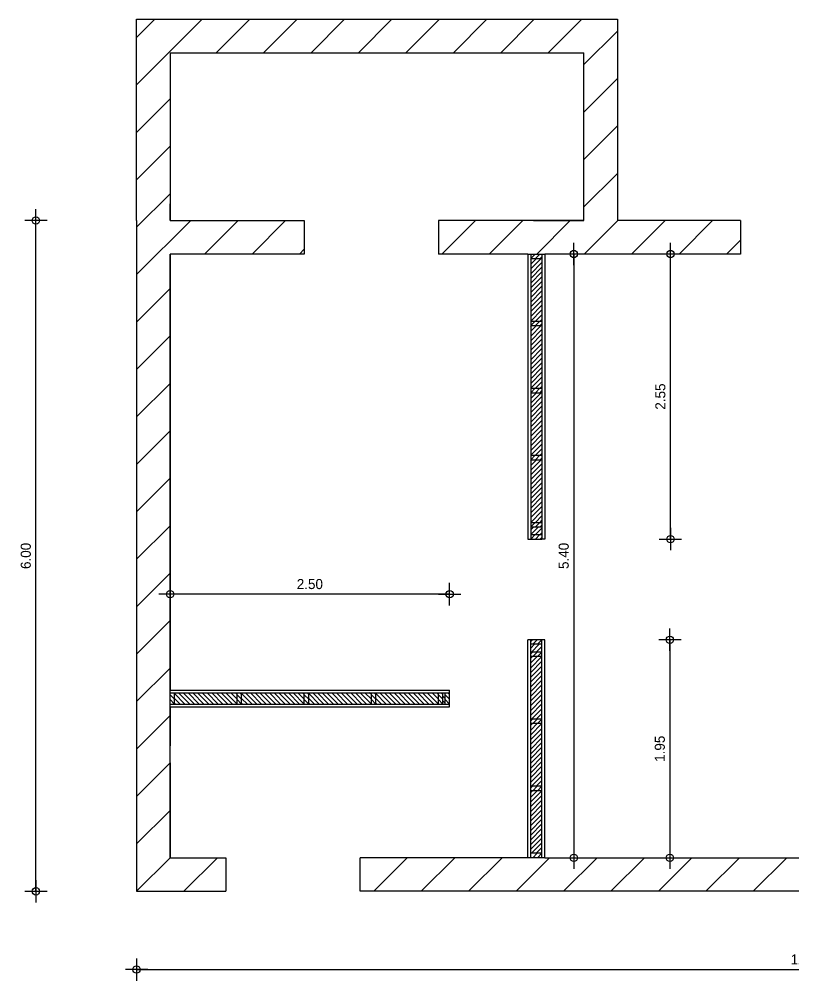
# Model space of a CAD drawing. Header units: metres. Extents: x -12 to 153, y -1 to 62.
# Drawn here: x 92.98 to 99.9, y 33.55 to 42.15 of the extents above; entities that cross this region are included whole.
import ezdxf

# ---------------------------------------------------------------- set-up
doc = ezdxf.new("R2010")
doc.units = ezdxf.units.M
doc.header["$LTSCALE"] = 0.018
doc.layers.add('DIMBLK', color=3, linetype='Continuous')
doc.styles.get("Standard").update_dxf_attribs({"font": 'ugtxt.shx'})
doc.dimstyles.new('CADWDOT', dxfattribs={"dimscale": 0.05, "dimtxt": 1.8, "dimasz": 0.08, "dimexe": 2, "dimexo": 0, "dimgap": 0.09, "dimtad": 0, "dimrnd": 0.001, "dimzin": 0, "dimdsep": 46, "dimtxsty": 'Standard', "dimblk": 'ARTDIM', "dimblk1": 'ARTDIM', "dimblk2": 'ARTDIM', "dimsah": 1, "dimcen": 0.09, "dimdle": 0.05, "dimse1": 1, "dimse2": 1, "dimadec": 0, "dimazin": 0, "dimtfac": 1, "dimtdec": 4, "dimtmove": 0, "dimatfit": 3, "dimldrblk": 'ARTDIM', "dimfxl": 0, "dimtvp": 0.9999, "dimtolj": 1, "dimtzin": 0, "dimarcsym": 0})

# ---------------------------------------------------------------- blocks, each defined once
blk = doc.blocks.new('ARTDIM')
at = {"layer": 'DIMBLK'}
for p, q in [((0, -24.9975), (0, 24.9975)), ((-24.9975, 0), (24.9975, 0))]:
    blk.add_line(p, q, dxfattribs=at)
blk.add_circle((0, 0), 8.25, dxfattribs=at)
blk = doc.blocks.new('*D60')
at = {"color": 0, "lineweight": -2, "transparency": 16777216}
blk.add_line((93.1241, 34.3566), (93.1241, 40.3486), dxfattribs=at)
at = {"layer": 'Defpoints', "color": 0, "transparency": 16777216}
for p in [(93.1241, 40.3526), (94.0241, 40.3526), (94.0241, 34.3526)]:
    blk.add_point(p, dxfattribs=at)
at = {"color": 0, "lineweight": -2, "transparency": 16777216, "xscale": 0.004, "yscale": 0.004, "zscale": 0.004}
for p, rotation in [((93.1241, 40.3526), 90), ((93.1241, 34.3526), 270)]:
    blk.add_blockref('ARTDIM', p, dxfattribs=dict(at, rotation=rotation))
at = {"color": 0, "transparency": 16777216, "insert": (93.0341, 37.3526), "char_height": 0.09, "attachment_point": 5, "rotation": 90}
blk.add_mtext('\\A1;6.00', dxfattribs=at)
blk = doc.blocks.new('*D61')
at = {"color": 0, "lineweight": -2, "transparency": 16777216}
blk.add_line((94.0281, 33.6526), (106.0201, 33.6526), dxfattribs=at)
at = {"layer": 'Defpoints', "color": 0, "transparency": 16777216}
for p in [(94.0241, 34.3526), (106.0241, 34.3526), (106.0241, 33.6526)]:
    blk.add_point(p, dxfattribs=at)
at = {"color": 0, "lineweight": -2, "transparency": 16777216, "xscale": 0.004, "yscale": 0.004, "zscale": 0.004, "rotation": 180}
blk.add_blockref('ARTDIM', (94.0241, 33.6526), dxfattribs=at)
at = {"color": 0, "lineweight": -2, "transparency": 16777216, "xscale": 0.004, "yscale": 0.004, "zscale": 0.004}
blk.add_blockref('ARTDIM', (106.0241, 33.6526), dxfattribs=at)
at = {"color": 0, "transparency": 16777216, "insert": (100.0241, 33.7426), "char_height": 0.09, "attachment_point": 5}
blk.add_mtext('\\A1;12.00', dxfattribs=at)
blk = doc.blocks.new('*D62')
at = {"color": 0, "lineweight": -2, "transparency": 16777216}
blk.add_line((98.7991, 37.5066), (98.7991, 40.0486), dxfattribs=at)
at = {"layer": 'Defpoints', "color": 0, "transparency": 16777216}
for p in [(97.6791, 40.0526), (98.7991, 40.0526), (97.6741, 37.5026)]:
    blk.add_point(p, dxfattribs=at)
at = {"color": 0, "lineweight": -2, "transparency": 16777216, "xscale": 0.004, "yscale": 0.004, "zscale": 0.004}
for p, rotation in [((98.7991, 40.0526), 90), ((98.7991, 37.5026), 270)]:
    blk.add_blockref('ARTDIM', p, dxfattribs=dict(at, rotation=rotation))
at = {"color": 0, "transparency": 16777216, "insert": (98.7091, 38.7776), "char_height": 0.09, "attachment_point": 5, "rotation": 90}
blk.add_mtext('\\A1;2.55', dxfattribs=at)
blk = doc.blocks.new('*D63')
at = {"color": 0, "lineweight": -2, "transparency": 16777216}
blk.add_line((98.7941, 36.5986), (98.7941, 34.6566), dxfattribs=at)
at = {"layer": 'Defpoints', "color": 0, "transparency": 16777216}
for p in [(97.6741, 36.6026), (97.6741, 34.6526), (98.7941, 34.6526)]:
    blk.add_point(p, dxfattribs=at)
at = {"color": 0, "lineweight": -2, "transparency": 16777216, "xscale": 0.004, "yscale": 0.004, "zscale": 0.004}
for p, rotation in [((98.7941, 36.6026), 90), ((98.7941, 34.6526), 270)]:
    blk.add_blockref('ARTDIM', p, dxfattribs=dict(at, rotation=rotation))
at = {"color": 0, "transparency": 16777216, "insert": (98.7041, 35.6276), "char_height": 0.09, "attachment_point": 5, "rotation": 90}
blk.add_mtext('\\A1;1.95', dxfattribs=at)
blk = doc.blocks.new('*D64')
at = {"color": 0, "lineweight": -2, "transparency": 16777216}
blk.add_line((96.8201, 37.0104), (94.3281, 37.0104), dxfattribs=at)
at = {"layer": 'Defpoints', "color": 0, "transparency": 16777216}
for p in [(94.3241, 37.0104), (94.3241, 36.1526), (96.8241, 36.1526)]:
    blk.add_point(p, dxfattribs=at)
at = {"color": 0, "lineweight": -2, "transparency": 16777216, "xscale": 0.004, "yscale": 0.004, "zscale": 0.004, "rotation": 180}
blk.add_blockref('ARTDIM', (94.3241, 37.0104), dxfattribs=at)
at = {"color": 0, "lineweight": -2, "transparency": 16777216, "xscale": 0.004, "yscale": 0.004, "zscale": 0.004}
blk.add_blockref('ARTDIM', (96.8241, 37.0104), dxfattribs=at)
at = {"color": 0, "transparency": 16777216, "insert": (95.5741, 37.1004), "char_height": 0.09, "attachment_point": 5}
blk.add_mtext('\\A1;2.50', dxfattribs=at)
blk = doc.blocks.new('*D65')
at = {"color": 0, "lineweight": -2, "transparency": 16777216}
blk.add_line((97.9348, 40.0486), (97.9348, 34.6566), dxfattribs=at)
at = {"layer": 'Defpoints', "color": 0, "transparency": 16777216}
for p in [(97.6791, 40.0526), (97.6741, 34.6526), (97.9348, 34.6526)]:
    blk.add_point(p, dxfattribs=at)
at = {"color": 0, "lineweight": -2, "transparency": 16777216, "xscale": 0.004, "yscale": 0.004, "zscale": 0.004}
for p, rotation in [((97.9348, 40.0526), 90), ((97.9348, 34.6526), 270)]:
    blk.add_blockref('ARTDIM', p, dxfattribs=dict(at, rotation=rotation))
at = {"color": 0, "transparency": 16777216, "insert": (97.8448, 37.3526), "char_height": 0.09, "attachment_point": 5, "rotation": 90}
blk.add_mtext('\\A1;5.40', dxfattribs=at)

msp = doc.modelspace()

# ---------------------------------------------------------------- linework, layer by layer
for p, q in [((94.0241, 41.8526), (94.0241, 42.1526)), ((94.0241, 42.1526), (98.0241, 42.1526)), ((94.0241, 41.5651), (94.6116, 42.1526)), ((94.0241, 41.9894), (94.1873, 42.1526)), ((94.7359, 41.8526), (95.0359, 42.1526)), ((95.1601, 41.8526), (95.4601, 42.1526)), ((95.5844, 41.8526), (95.8844, 42.1526)), ((96.0086, 41.8526), (96.3086, 42.1526)), ((96.4329, 41.8526), (96.7329, 42.1526)), ((96.8572, 41.8526), (97.1572, 42.1526)), ((97.2814, 41.8526), (97.5814, 42.1526)), ((97.7057, 41.8526), (98.0057, 42.1526)), ((98.0241, 42.1526), (98.3241, 42.1526)), ((98.3241, 42.1526), (98.3241, 40.3526)), ((98.0241, 41.7467), (98.3241, 42.0467)), ((94.0241, 40.3526), (94.0241, 41.8526)), ((94.3241, 41.8526), (98.0241, 41.8526)), ((94.3241, 41.8526), (94.3241, 41.2026)), ((98.0241, 40.3526), (98.0241, 41.8526)), ((98.0241, 41.3225), (98.3241, 41.6225)), ((94.0241, 41.1409), (94.3241, 41.4409)), ((94.3241, 41.2026), (94.3241, 40.3526)), ((98.0241, 40.8982), (98.3241, 41.1982)), ((94.0241, 40.7166), (94.3241, 41.0166)), ((98.0241, 40.474), (98.3241, 40.774)), ((94.0241, 40.2923), (94.3241, 40.5923)), ((94.3241, 40.3526), (94.3241, 40.5026)), ((94.0241, 40.3526), (94.0241, 34.3526)), ((94.0241, 39.8681), (94.5086, 40.3526)), ((94.3241, 40.3526), (95.5241, 40.3526)), ((94.6329, 40.0526), (94.9329, 40.3526)), ((95.0572, 40.0526), (95.3572, 40.3526)), ((95.5241, 40.3526), (95.5241, 40.0526)), ((98.0241, 40.3526), (96.7241, 40.3526)), ((96.7241, 40.3526), (96.7241, 40.0526)), ((96.7542, 40.0526), (97.0542, 40.3526)), ((97.1785, 40.0526), (97.4785, 40.3526)), ((97.5741, 40.3526), (98.0241, 40.3526)), ((97.6028, 40.0526), (97.9028, 40.3526)), ((98.027, 40.0526), (98.327, 40.3526)), ((99.4241, 40.3526), (98.3241, 40.3526)), ((98.4513, 40.0526), (98.7513, 40.3526)), ((98.8756, 40.0526), (99.1756, 40.3526)), ((99.4241, 40.3526), (99.4241, 40.0526)), ((99.2998, 40.0526), (99.4241, 40.1769)), ((95.4814, 40.0526), (95.5241, 40.0953)), ((95.5241, 40.0526), (94.3241, 40.0526)), ((94.3241, 40.0526), (94.3241, 36.1526)), ((94.3241, 36.1526), (94.3241, 40.0526)), ((97.5241, 40.0526), (96.7241, 40.0526)), ((99.4241, 40.0526), (97.6741, 40.0526)), ((94.0241, 39.4438), (94.3241, 39.7438)), ((94.0241, 39.0195), (94.3241, 39.3195)), ((94.0241, 38.5953), (94.3241, 38.8953)), ((94.0241, 38.171), (94.3241, 38.471)), ((94.0241, 37.7467), (94.3241, 38.0467)), ((94.0241, 37.3225), (94.3241, 37.6225)), ((94.0241, 36.8982), (94.3241, 37.1982)), ((94.0241, 36.474), (94.3241, 36.774)), ((94.0241, 36.0497), (94.3241, 36.3497)), ((94.3241, 36.0026), (94.3241, 35.6526)), ((94.3241, 35.5026), (94.3241, 36.0026)), ((94.3241, 34.6526), (94.3241, 36.0026)), ((94.0241, 35.6254), (94.3241, 35.9254)), ((94.0241, 35.2012), (94.3241, 35.5012)), ((94.3241, 35.5026), (94.3241, 34.6526)), ((94.3241, 34.6526), (94.3241, 35.5026)), ((94.0241, 34.7769), (94.3241, 35.0769)), ((94.0241, 34.3526), (94.3241, 34.6526)), ((94.3241, 34.6526), (94.8241, 34.6526)), ((94.4483, 34.3526), (94.7483, 34.6526)), ((94.8241, 34.6526), (94.8241, 34.3526)), ((97.5241, 34.6526), (96.0241, 34.6526)), ((97.5241, 34.6526), (96.0241, 34.6526)), ((96.0241, 34.3526), (96.0241, 34.6526)), ((96.1454, 34.3526), (96.4454, 34.6526)), ((96.5697, 34.3526), (96.8697, 34.6526)), ((96.9939, 34.3526), (97.2939, 34.6526)), ((97.4182, 34.3526), (97.7182, 34.6526)), ((97.6741, 34.6526), (100.4241, 34.6526)), ((97.8425, 34.3526), (98.1425, 34.6526)), ((98.2667, 34.3526), (98.5667, 34.6526)), ((98.691, 34.3526), (98.991, 34.6526)), ((99.1152, 34.3526), (99.4152, 34.6526)), ((99.5395, 34.3526), (99.8395, 34.6526)), ((94.0241, 34.3526), (94.8241, 34.3526)), ((100.4241, 34.3526), (96.0241, 34.3526))]:
    msp.add_line(p, q)
at = {"color": 1}
for p, q in [((97.5241, 40.0526), (97.5241, 37.5026)), ((97.5241, 40.0526), (97.5491, 40.0526)), ((97.6491, 40.0526), (97.6741, 40.0526)), ((97.6741, 40.0526), (97.6741, 37.5026)), ((97.5241, 37.5026), (97.5491, 37.5026)), ((97.6741, 37.5026), (97.6491, 37.5026)), ((97.5241, 34.6526), (97.5241, 36.6026)), ((97.5491, 36.6026), (97.5241, 36.6026)), ((97.6741, 36.6026), (97.6491, 36.6026)), ((97.6741, 34.6526), (97.6741, 36.6026)), ((94.3241, 36.1526), (96.8241, 36.1526)), ((94.3241, 36.1276), (94.3241, 36.1526)), ((96.8241, 36.1276), (96.8241, 36.1526)), ((94.3241, 36.0026), (94.3241, 36.0276)), ((94.3241, 36.0026), (96.8241, 36.0026)), ((96.8241, 36.0026), (96.8241, 36.0276)), ((97.5491, 34.6526), (97.5241, 34.6526)), ((97.6741, 34.6526), (97.6491, 34.6526))]:
    msp.add_line(p, q, dxfattribs=at)
at = {"color": 2}
for p, q in [((97.5491, 40.0526), (97.5491, 37.5026)), ((97.5491, 39.9193), (97.6424, 40.0126)), ((97.5491, 39.9617), (97.6, 40.0126)), ((97.5491, 40.0042), (97.5575, 40.0126)), ((97.6491, 40.0526), (97.6491, 37.5026)), ((97.5491, 39.8769), (97.6491, 39.9769)), ((97.5491, 39.8345), (97.6491, 39.9345)), ((97.5491, 39.792), (97.6491, 39.892)), ((97.5491, 39.7496), (97.6491, 39.8496)), ((97.5491, 39.7072), (97.6491, 39.8072)), ((97.5491, 39.6648), (97.6491, 39.7648)), ((97.5491, 39.6223), (97.6491, 39.7223)), ((97.5491, 39.5799), (97.6491, 39.6799)), ((97.5491, 39.5375), (97.6491, 39.6375)), ((97.5491, 39.4951), (97.6491, 39.5951)), ((97.5491, 39.4526), (97.6491, 39.5526)), ((97.5915, 39.4526), (97.6491, 39.5102)), ((97.5491, 39.3193), (97.6424, 39.4126)), ((97.5491, 39.3617), (97.6, 39.4126)), ((97.5491, 39.4042), (97.5575, 39.4126)), ((97.6339, 39.4526), (97.6491, 39.4678)), ((97.5491, 39.2769), (97.6491, 39.3769)), ((97.5491, 39.2345), (97.6491, 39.3345)), ((97.5491, 39.192), (97.6491, 39.292)), ((97.5491, 39.1496), (97.6491, 39.2496)), ((97.5491, 39.1072), (97.6491, 39.2072)), ((97.5491, 39.0648), (97.6491, 39.1648)), ((97.5491, 39.0223), (97.6491, 39.1223)), ((97.5491, 38.9799), (97.6491, 39.0799)), ((97.5491, 38.9375), (97.6491, 39.0375)), ((97.5491, 38.8951), (97.6491, 38.9951)), ((97.5491, 38.8526), (97.6491, 38.9526)), ((97.5915, 38.8526), (97.6491, 38.9102)), ((97.5491, 38.7193), (97.6424, 38.8126)), ((97.5491, 38.7617), (97.6, 38.8126)), ((97.5491, 38.8042), (97.5575, 38.8126)), ((97.6339, 38.8526), (97.6491, 38.8678)), ((97.5491, 38.6769), (97.6491, 38.7769)), ((97.5491, 38.6345), (97.6491, 38.7345)), ((97.5491, 38.592), (97.6491, 38.692)), ((97.5491, 38.5496), (97.6491, 38.6496)), ((97.5491, 38.5072), (97.6491, 38.6072)), ((97.5491, 38.4648), (97.6491, 38.5648)), ((97.5491, 38.4223), (97.6491, 38.5223)), ((97.5491, 38.3799), (97.6491, 38.4799)), ((97.5491, 38.3375), (97.6491, 38.4375)), ((97.5491, 38.2951), (97.6491, 38.3951)), ((97.5491, 38.2526), (97.6491, 38.3526)), ((97.5915, 38.2526), (97.6491, 38.3102)), ((97.5491, 38.1193), (97.6424, 38.2126)), ((97.5491, 38.1617), (97.6, 38.2126)), ((97.5491, 38.2042), (97.5575, 38.2126)), ((97.6339, 38.2526), (97.6491, 38.2678)), ((97.5491, 38.0769), (97.6491, 38.1769)), ((97.5491, 38.0345), (97.6491, 38.1345)), ((97.5491, 37.992), (97.6491, 38.092)), ((97.5491, 37.9496), (97.6491, 38.0496)), ((97.5491, 37.9072), (97.6491, 38.0072)), ((97.5491, 37.8648), (97.6491, 37.9648)), ((97.5491, 37.8223), (97.6491, 37.9223)), ((97.5491, 37.7799), (97.6491, 37.8799)), ((97.5491, 37.7375), (97.6491, 37.8375)), ((97.5491, 37.6951), (97.6491, 37.7951)), ((97.5491, 37.6526), (97.6491, 37.7526)), ((97.5915, 37.6526), (97.6491, 37.7102)), ((97.5491, 37.5426), (97.6191, 37.6126)), ((97.5491, 37.5851), (97.5767, 37.6126)), ((97.5915, 37.5426), (97.6491, 37.6002)), ((97.6339, 37.6526), (97.6491, 37.6678)), ((97.6339, 37.5426), (97.6491, 37.5578)), ((97.5491, 34.6526), (97.5491, 36.6026)), ((97.5833, 36.5626), (97.5491, 36.5284)), ((97.6258, 36.5626), (97.5558, 36.4926)), ((97.6491, 34.6526), (97.6491, 36.6026)), ((97.6491, 36.5435), (97.5982, 36.4926)), ((97.6491, 36.5011), (97.6406, 36.4926)), ((97.6491, 36.4526), (97.5491, 36.3526)), ((97.5642, 36.4526), (97.5491, 36.4375)), ((97.6067, 36.4526), (97.5491, 36.3951)), ((97.6491, 36.4102), (97.5491, 36.3102)), ((97.6491, 36.3678), (97.5491, 36.2678)), ((97.6491, 36.3254), (97.5491, 36.2254)), ((97.6491, 36.2829), (97.5491, 36.1829)), ((97.6491, 36.2405), (97.5491, 36.1405)), ((94.3241, 36.1276), (96.8241, 36.1276)), ((94.4574, 36.0276), (94.3641, 36.1209)), ((94.4998, 36.0276), (94.3998, 36.1276)), ((94.5422, 36.0276), (94.4422, 36.1276)), ((94.5847, 36.0276), (94.4847, 36.1276)), ((94.6271, 36.0276), (94.5271, 36.1276)), ((94.6695, 36.0276), (94.5695, 36.1276)), ((94.7119, 36.0276), (94.6119, 36.1276)), ((94.7544, 36.0276), (94.6544, 36.1276)), ((94.7968, 36.0276), (94.6968, 36.1276)), ((94.8392, 36.0276), (94.7392, 36.1276)), ((94.8817, 36.0276), (94.7817, 36.1276)), ((94.9241, 36.0276), (94.8241, 36.1276)), ((94.9241, 36.0701), (94.8665, 36.1276)), ((94.9241, 36.1125), (94.9089, 36.1276)), ((95.0574, 36.0276), (94.9641, 36.1209)), ((95.0998, 36.0276), (94.9998, 36.1276)), ((95.1422, 36.0276), (95.0422, 36.1276)), ((95.1847, 36.0276), (95.0847, 36.1276)), ((95.2271, 36.0276), (95.1271, 36.1276)), ((95.2695, 36.0276), (95.1695, 36.1276)), ((95.3119, 36.0276), (95.2119, 36.1276)), ((95.3544, 36.0276), (95.2544, 36.1276)), ((95.3968, 36.0276), (95.2968, 36.1276)), ((95.4392, 36.0276), (95.3392, 36.1276)), ((95.4817, 36.0276), (95.3817, 36.1276)), ((95.5241, 36.0276), (95.4241, 36.1276)), ((95.5241, 36.0701), (95.4665, 36.1276)), ((95.5241, 36.1125), (95.5089, 36.1276)), ((95.6574, 36.0276), (95.5641, 36.1209)), ((95.6998, 36.0276), (95.5998, 36.1276)), ((95.7422, 36.0276), (95.6422, 36.1276)), ((95.7847, 36.0276), (95.6847, 36.1276)), ((95.8271, 36.0276), (95.7271, 36.1276)), ((95.8695, 36.0276), (95.7695, 36.1276)), ((95.9119, 36.0276), (95.8119, 36.1276)), ((95.9544, 36.0276), (95.8544, 36.1276)), ((95.9968, 36.0276), (95.8968, 36.1276)), ((96.0392, 36.0276), (95.9392, 36.1276)), ((96.0817, 36.0276), (95.9817, 36.1276)), ((96.1241, 36.0276), (96.0241, 36.1276)), ((96.1241, 36.0701), (96.0665, 36.1276)), ((96.1241, 36.1125), (96.1089, 36.1276)), ((96.2574, 36.0276), (96.1641, 36.1209)), ((96.2998, 36.0276), (96.1998, 36.1276)), ((96.3422, 36.0276), (96.2422, 36.1276)), ((96.3847, 36.0276), (96.2847, 36.1276)), ((96.4271, 36.0276), (96.3271, 36.1276)), ((96.4695, 36.0276), (96.3695, 36.1276)), ((96.5119, 36.0276), (96.4119, 36.1276)), ((96.5544, 36.0276), (96.4544, 36.1276)), ((96.5968, 36.0276), (96.4968, 36.1276)), ((96.6392, 36.0276), (96.5392, 36.1276)), ((96.6817, 36.0276), (96.5817, 36.1276)), ((96.7241, 36.0276), (96.6241, 36.1276)), ((96.7241, 36.0701), (96.6665, 36.1276)), ((96.7241, 36.1125), (96.7089, 36.1276)), ((96.7841, 36.1201), (96.7765, 36.1276)), ((97.6491, 36.1981), (97.5491, 36.0981)), ((97.6491, 36.1556), (97.5491, 36.0556)), ((94.415, 36.0276), (94.3641, 36.0785)), ((94.3725, 36.0276), (94.3641, 36.0361)), ((95.015, 36.0276), (94.9641, 36.0785)), ((94.9725, 36.0276), (94.9641, 36.0361)), ((95.615, 36.0276), (95.5641, 36.0785)), ((95.5725, 36.0276), (95.5641, 36.0361)), ((96.215, 36.0276), (96.1641, 36.0785)), ((96.1725, 36.0276), (96.1641, 36.0361)), ((96.7841, 36.0776), (96.7641, 36.0976)), ((96.7841, 36.0352), (96.7641, 36.0552)), ((97.6491, 36.1132), (97.5491, 36.0132)), ((97.6491, 36.0708), (97.5491, 35.9708)), ((94.3241, 36.0276), (96.8241, 36.0276)), ((97.6491, 36.0284), (97.5491, 35.9284)), ((97.6491, 35.9859), (97.5558, 35.8926)), ((97.6491, 35.9435), (97.5982, 35.8926)), ((97.6491, 35.9011), (97.6406, 35.8926)), ((97.6491, 35.8526), (97.5491, 35.7526)), ((97.5642, 35.8526), (97.5491, 35.8375)), ((97.6067, 35.8526), (97.5491, 35.7951)), ((97.6491, 35.8102), (97.5491, 35.7102)), ((97.6491, 35.7678), (97.5491, 35.6678)), ((97.6491, 35.7254), (97.5491, 35.6254)), ((97.6491, 35.6829), (97.5491, 35.5829)), ((97.6491, 35.6405), (97.5491, 35.5405)), ((97.6491, 35.5981), (97.5491, 35.4981)), ((97.6491, 35.5556), (97.5491, 35.4556)), ((97.6491, 35.5132), (97.5491, 35.4132)), ((97.6491, 35.4708), (97.5491, 35.3708)), ((97.6491, 35.4284), (97.5491, 35.3284)), ((97.6491, 35.3859), (97.5558, 35.2926)), ((97.6491, 35.3435), (97.5982, 35.2926)), ((97.6491, 35.3011), (97.6406, 35.2926)), ((97.6491, 35.2526), (97.5491, 35.1526)), ((97.5642, 35.2526), (97.5491, 35.2375)), ((97.6067, 35.2526), (97.5491, 35.1951)), ((97.6491, 35.2102), (97.5491, 35.1102)), ((97.6491, 35.1678), (97.5491, 35.0678)), ((97.6491, 35.1254), (97.5491, 35.0254)), ((97.6491, 35.0829), (97.5491, 34.9829)), ((97.6491, 35.0405), (97.5491, 34.9405)), ((97.6491, 34.9981), (97.5491, 34.8981)), ((97.6491, 34.9556), (97.5491, 34.8556)), ((97.6491, 34.9132), (97.5491, 34.8132)), ((97.6491, 34.8708), (97.5491, 34.7708)), ((97.6491, 34.8284), (97.5491, 34.7284)), ((97.6491, 34.7859), (97.5558, 34.6926)), ((97.6491, 34.7435), (97.5982, 34.6926)), ((97.6491, 34.7011), (97.6406, 34.6926))]:
    msp.add_line(p, q, dxfattribs=at)
at = {"color": 3}
for p, q in [((97.5491, 40.0126), (97.5891, 40.0526)), ((97.5491, 40.0526), (97.6491, 40.0526)), ((97.5491, 40.0126), (97.6491, 40.0126)), ((97.5915, 40.0126), (97.6315, 40.0526)), ((97.6339, 40.0126), (97.6491, 40.0278)), ((97.5491, 39.4526), (97.6491, 39.4526)), ((97.5491, 39.4126), (97.5891, 39.4526)), ((97.5491, 39.4126), (97.6491, 39.4126)), ((97.5915, 39.4126), (97.6315, 39.4526)), ((97.6339, 39.4126), (97.6491, 39.4278)), ((97.5491, 38.8526), (97.6491, 38.8526)), ((97.5491, 38.8126), (97.5891, 38.8526)), ((97.5491, 38.8126), (97.6491, 38.8126)), ((97.5915, 38.8126), (97.6315, 38.8526)), ((97.6339, 38.8126), (97.6491, 38.8278)), ((97.5491, 38.2526), (97.6491, 38.2526)), ((97.5491, 38.2126), (97.5891, 38.2526)), ((97.5491, 38.2126), (97.6491, 38.2126)), ((97.5915, 38.2126), (97.6315, 38.2526)), ((97.6339, 38.2126), (97.6491, 38.2278)), ((97.5491, 37.6526), (97.6491, 37.6526)), ((97.5491, 37.6126), (97.5891, 37.6526)), ((97.5491, 37.6126), (97.6491, 37.6126)), ((97.5915, 37.6126), (97.6315, 37.6526)), ((97.6339, 37.6126), (97.6491, 37.6278)), ((97.5491, 37.5426), (97.6491, 37.5426)), ((97.5491, 37.5026), (97.5891, 37.5426)), ((97.5491, 37.5026), (97.6491, 37.5026)), ((97.5915, 37.5026), (97.6315, 37.5426)), ((97.6339, 37.5026), (97.6491, 37.5178)), ((97.5642, 36.6026), (97.5491, 36.5875)), ((97.6491, 36.6026), (97.5491, 36.6026)), ((97.6491, 36.5626), (97.5491, 36.5626)), ((97.6067, 36.6026), (97.5667, 36.5626)), ((97.6491, 36.6026), (97.6091, 36.5626)), ((97.5642, 36.4926), (97.5491, 36.4775)), ((97.6491, 36.4926), (97.5491, 36.4926)), ((97.6067, 36.4926), (97.5667, 36.4526)), ((97.6491, 36.4926), (97.6091, 36.4526)), ((97.6491, 36.4526), (97.5491, 36.4526)), ((94.3241, 36.0276), (94.3241, 36.1276)), ((94.3641, 36.0276), (94.3641, 36.1276)), ((94.9241, 36.0276), (94.9241, 36.1276)), ((94.9641, 36.1125), (94.9489, 36.1276)), ((94.9641, 36.0276), (94.9641, 36.1276)), ((95.5241, 36.0276), (95.5241, 36.1276)), ((95.5641, 36.1125), (95.5489, 36.1276)), ((95.5641, 36.0276), (95.5641, 36.1276)), ((96.1241, 36.0276), (96.1241, 36.1276)), ((96.1641, 36.1125), (96.1489, 36.1276)), ((96.1641, 36.0276), (96.1641, 36.1276)), ((96.7241, 36.0276), (96.7241, 36.1276)), ((96.7641, 36.1125), (96.7489, 36.1276)), ((96.7641, 36.0276), (96.7641, 36.1276)), ((96.7841, 36.0276), (96.7841, 36.1276)), ((96.8241, 36.1125), (96.8089, 36.1276)), ((96.8241, 36.0276), (96.8241, 36.1276)), ((94.3641, 36.0701), (94.3241, 36.1101)), ((94.3641, 36.0276), (94.3241, 36.0676)), ((94.9641, 36.0701), (94.9241, 36.1101)), ((94.9641, 36.0276), (94.9241, 36.0676)), ((95.5641, 36.0701), (95.5241, 36.1101)), ((95.5641, 36.0276), (95.5241, 36.0676)), ((96.1641, 36.0701), (96.1241, 36.1101)), ((96.1641, 36.0276), (96.1241, 36.0676)), ((96.7641, 36.0701), (96.7241, 36.1101)), ((96.7641, 36.0276), (96.7241, 36.0676)), ((96.8241, 36.0701), (96.7841, 36.1101)), ((96.8241, 36.0276), (96.7841, 36.0676)), ((97.5642, 35.8926), (97.5491, 35.8775)), ((97.6491, 35.8926), (97.5491, 35.8926)), ((97.6067, 35.8926), (97.5667, 35.8526)), ((97.6491, 35.8926), (97.6091, 35.8526)), ((97.6491, 35.8526), (97.5491, 35.8526)), ((97.5642, 35.2926), (97.5491, 35.2775)), ((97.6491, 35.2926), (97.5491, 35.2926)), ((97.6067, 35.2926), (97.5667, 35.2526)), ((97.6491, 35.2926), (97.6091, 35.2526)), ((97.6491, 35.2526), (97.5491, 35.2526)), ((97.6491, 34.6926), (97.5491, 34.6926)), ((97.6067, 34.6926), (97.5667, 34.6526)), ((97.6491, 34.6926), (97.6091, 34.6526)), ((97.6491, 34.6526), (97.5491, 34.6526))]:
    msp.add_line(p, q, dxfattribs=at)

# ---------------------------------------------------------------- dimensions: what is measured, and where the dimension line sits
for base, p1, p2, picture, middle in [((93.1241, 40.3526), (94.0241, 34.3526), (94.0241, 40.3526), '*D60', (93.0341, 37.3526)), ((98.7991, 40.0526), (97.6741, 37.5026), (97.6791, 40.0526), '*D62', (98.7091, 38.7776)), ((97.9348, 34.6526), (97.6791, 40.0526), (97.6741, 34.6526), '*D65', (97.8448, 37.3526)), ((98.7941, 34.6526), (97.6741, 36.6026), (97.6741, 34.6526), '*D63', (98.7041, 35.6276))]:
    dim = msp.add_linear_dim(base=base, p1=p1, p2=p2, angle=90, dimstyle='CADWDOT')
    dim.commit()
    dim.dimension.update_dxf_attribs({"geometry": picture, "text_midpoint": middle})
for base, p1, p2, picture, middle in [((94.3241, 37.0104), (96.8241, 36.1526), (94.3241, 36.1526), '*D64', (95.5741, 37.1004)), ((106.0241, 33.6526), (94.0241, 34.3526), (106.0241, 34.3526), '*D61', (100.0241, 33.7426))]:
    dim = msp.add_linear_dim(base=base, p1=p1, p2=p2, dimstyle='CADWDOT')
    dim.commit()
    dim.dimension.update_dxf_attribs({"geometry": picture, "text_midpoint": middle})

doc.saveas('drawing.dxf')
